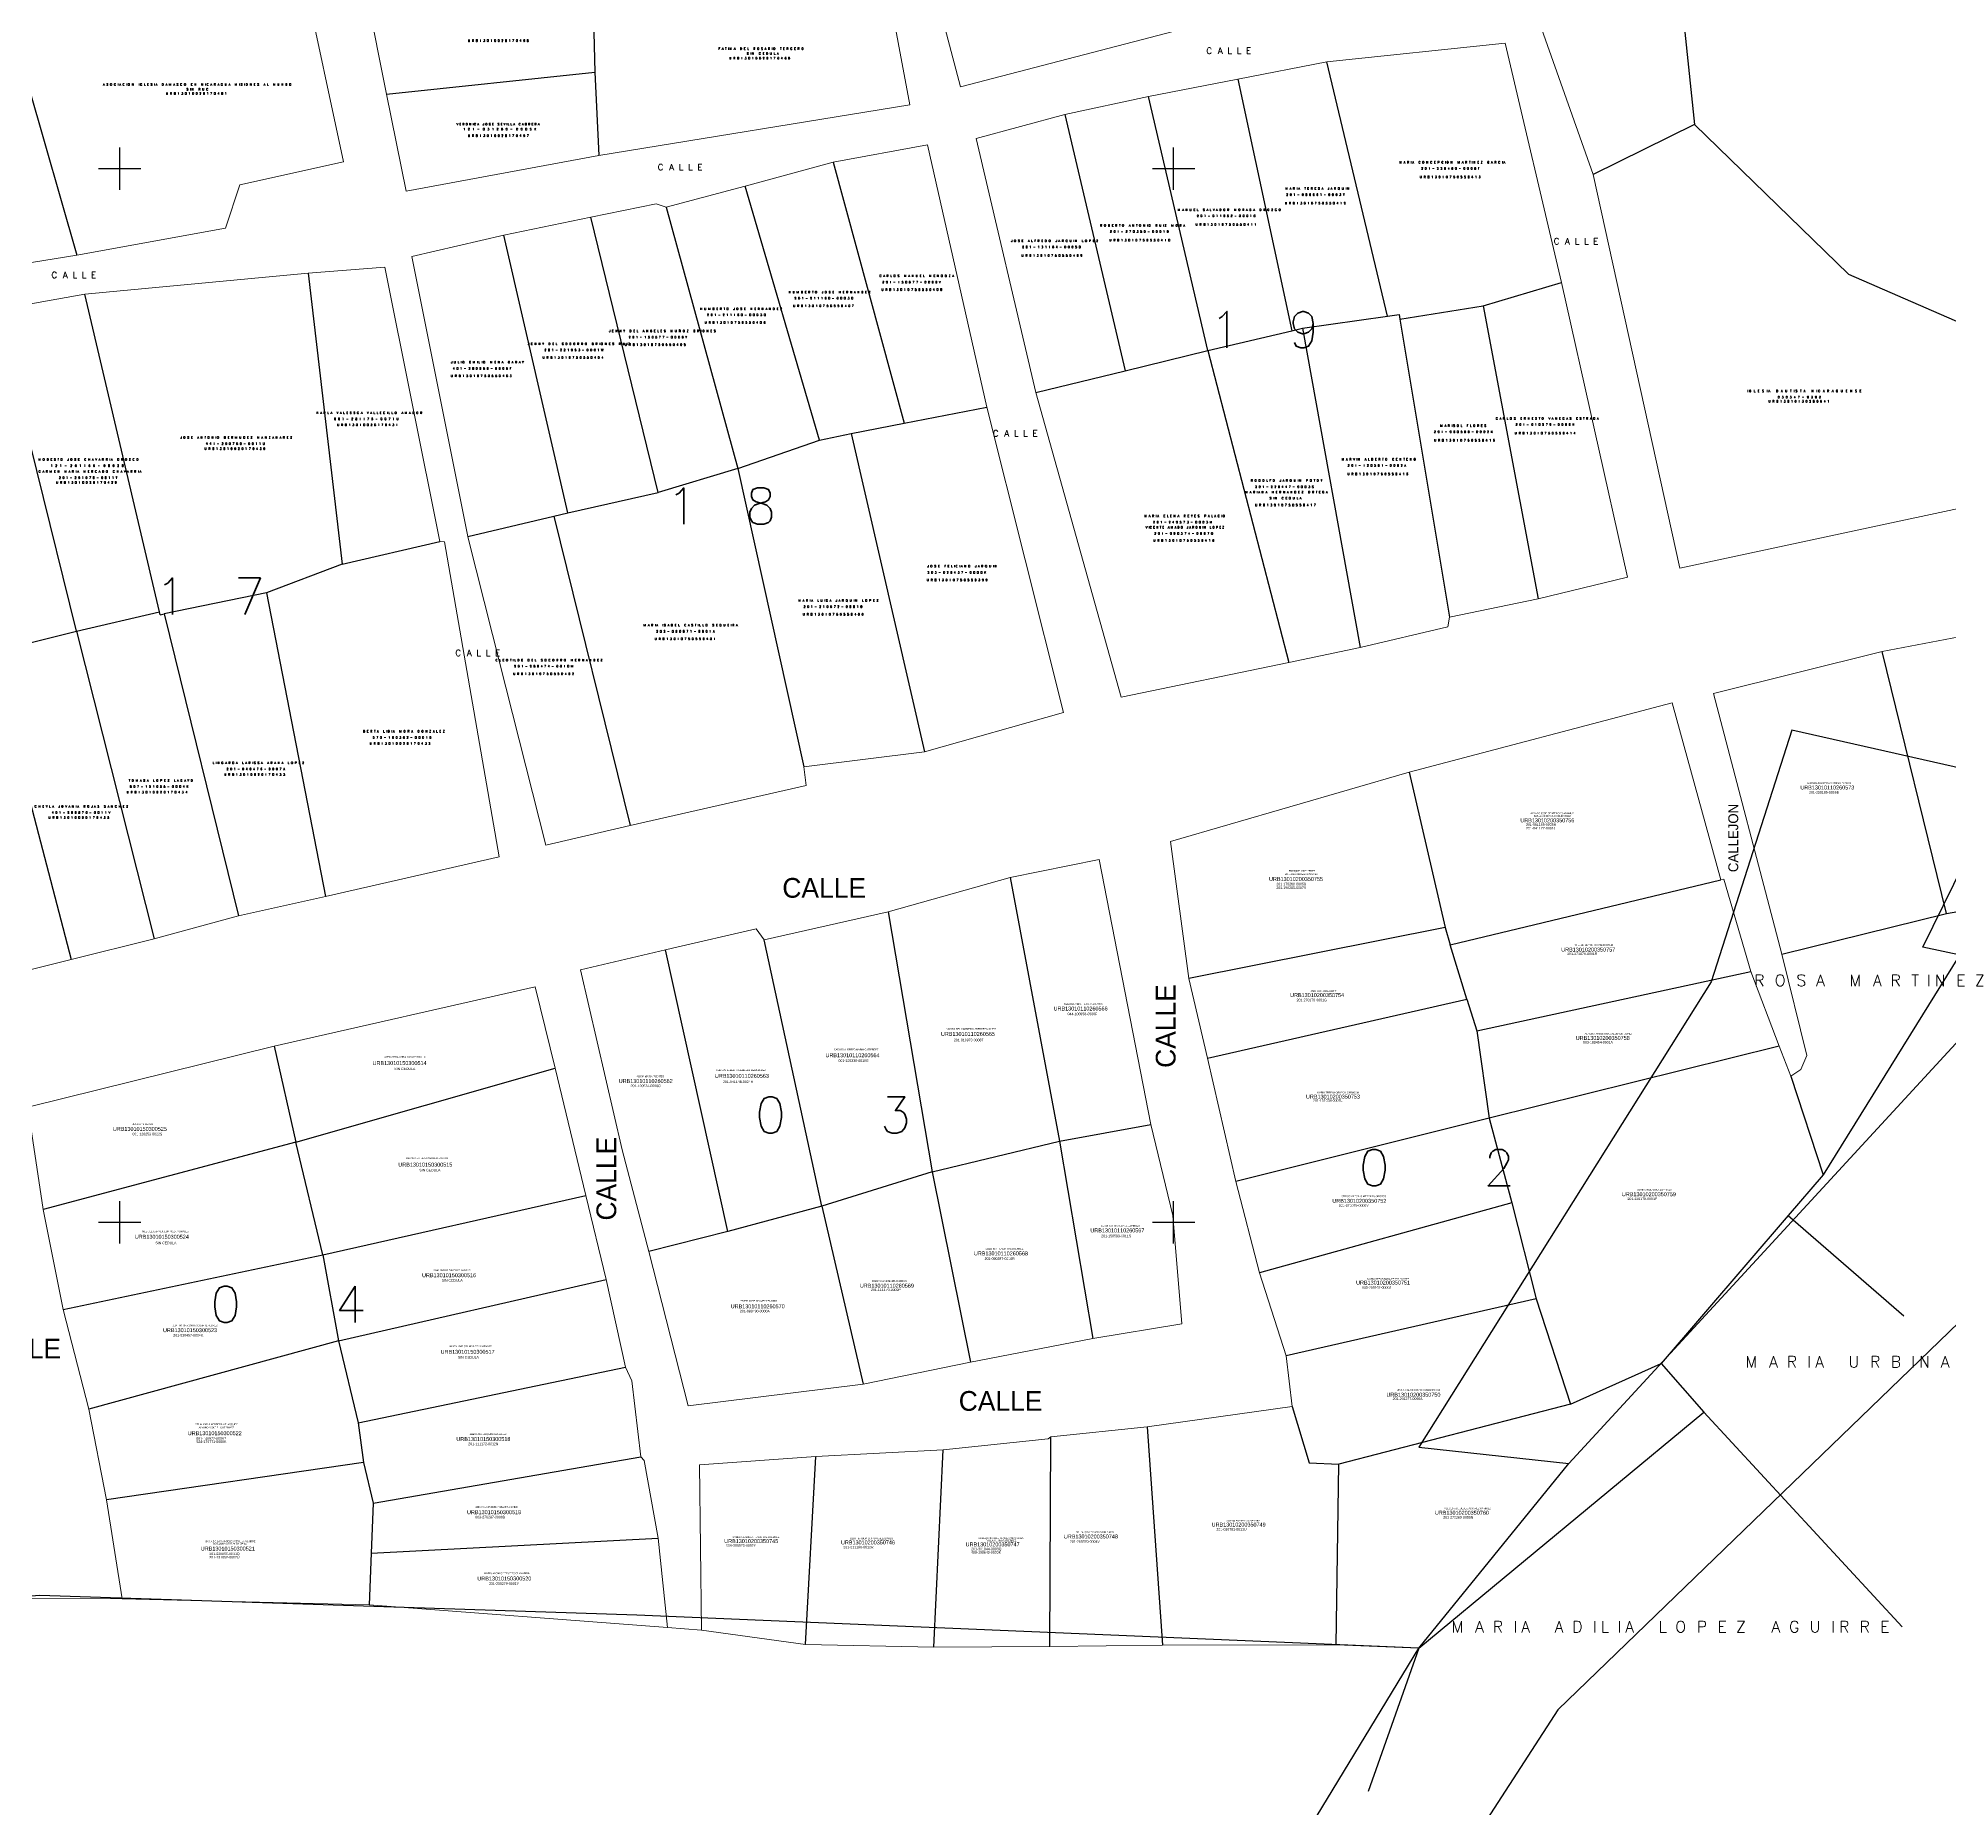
# Model space of a CAD drawing. Header units: metres. Extents: x 615331 to 657292, y 1301217 to 1321009.
# Drawn here: x 629514.6 to 629696, y 1318938.8 to 1319106.8 of the extents above; entities that cross this region are included whole.
import ezdxf

# ---------------------------------------------------------------- set-up
doc = ezdxf.new("R2010")
doc.units = ezdxf.units.M
for name, color, linetype, lineweight in [('101', 3, 'Continuous', 0), ('1ER CEDULA', 7, 'Continuous', 0), ('1ER PROPIETARIO', 150, 'Continuous', 0), ('2DA CEDULA', 7, 'Continuous', 0), ('2DO PROPIETARIO', 7, 'Continuous', 0), ('486', 7, 'Continuous', 0), ('4861', 7, 'Continuous', 0), ('CALLES', 7, 'Continuous', 0), ('COLINDANCIAS', 7, 'Continuous', 0), ('NumMZLote', 172, 'Continuous', 0)]:
    doc.layers.add(name, color=color, linetype=linetype, lineweight=lineweight)
for name, color, linetype in [('2', 1, 'Continuous'), ('42', 7, 'Continuous'), ('5', 7, 'Continuous')]:
    doc.layers.add(name, color=color, linetype=linetype)
doc.styles.add('Style-ENGINEERING', font='ENGINEERING.shx')
doc.styles.add('Style-Txt', font='txt_____.ttf')

# ---------------------------------------------------------------- blocks, each defined once
blk = doc.blocks.new('COORD')
at = {"layer": '42', "color": 2, "linetype": 'Continuous'}
for p, q in [((0, -2), (0, 2)), ((-2, 0), (2, 0))]:
    blk.add_line(p, q, dxfattribs=at)

msp = doc.modelspace()

# ---------------------------------------------------------------- linework, layer by layer
at = {"layer": '2', "color": 1, "linetype": 'Continuous'}
for p, q in [((629659.87723, 1318971.55408), (629703.11723, 1319018.52008)), ((629645.63123, 1318954.03408), (629659.87723, 1318971.55408))]:
    msp.add_line(p, q, dxfattribs=at)
for points in [[(629703.11723, 1319018.52008), (629693.46523, 1319020.56608), (629701.35723, 1319036.56908), (629681.03823, 1319041.17008), (629673.39123, 1319017.28708), (629645.65123, 1318973.09708), (629659.87723, 1318971.55408)], [(629762.98423, 1318932.78908), (629748.29923, 1318980.59108), (629735.64023, 1319021.78308), (629698.76423, 1318986.75408), (629658.83623, 1318948.17208), (629634.66123, 1318910.83908)], [(629645.63123, 1318954.03408), (629571.44923, 1318957.17908), (629514.79723, 1318959.03008), (629378.86623, 1318948.52708), (629271.64123, 1318936.97308), (629251.31323, 1318933.94808)], [(629627.17223, 1318796.72608), (629606.38723, 1318841.48708), (629606.41623, 1318868.68308), (629614.31823, 1318893.83608), (629630.36123, 1318928.89108), (629645.63123, 1318954.03408)]]:
    msp.add_lwpolyline(points, dxfattribs=at)
at = {"layer": '486', "color": 7, "linetype": 'Continuous', "lineweight": -3}
for points in [[(629668.05079, 1319134.63215), (629671.81323, 1319098.65508)], [(629567.21744, 1319113.69653), (629567.46843, 1319103.59965)], [(629547.67823, 1319101.51208), (629567.46843, 1319103.59965)], [(629567.46843, 1319103.59965), (629567.85423, 1319095.70908)], [(629642.65883, 1319080.44674), (629636.90123, 1319104.57308)], [(629513.70655, 1319102.24941), (629518.30523, 1319086.24708)], [(629628.45864, 1319102.9352), (629633.59748, 1319079.06424)], [(629625.63551, 1319077.18823), (629619.99423, 1319101.29308)], [(629612.06923, 1319099.59208), (629617.76729, 1319075.26441)], [(629671.81323, 1319098.65508), (629662.19823, 1319093.88708)], [(629671.81323, 1319098.65508), (629686.41356, 1319084.42041)], [(629590.08323, 1319095.05608), (629596.82054, 1319070.30671)], [(629588.78036, 1319068.69565), (629581.71851, 1319092.78175)], [(629574.22723, 1319090.78308), (629581.03565, 1319066.00132)], [(629573.47653, 1319063.70572), (629567.06574, 1319089.83064)], [(629564.89138, 1319061.77305), (629558.83823, 1319088.13708)], [(629540.27223, 1319084.52808), (629543.49205, 1319056.9051)], [(629651.75038, 1319081.4297), (629659.17323, 1319083.63708)], [(629686.41356, 1319084.42041), (629723.82423, 1319068.13908)], [(629526.1449, 1319052.39563), (629519.07823, 1319082.52808)], [(629518.28566, 1319050.56333), (629510.70723, 1319081.03508)], [(629634.61949, 1319079.30505), (629642.65883, 1319080.44674)], [(629642.65883, 1319080.44674), (629643.7776, 1319080.60562)], [(629643.7776, 1319080.60562), (629643.8515, 1319080.16173)], [(629643.8515, 1319080.16173), (629651.75038, 1319081.4297)], [(629643.8515, 1319080.16173), (629648.56123, 1319051.87108)], [(629651.75038, 1319081.4297), (629656.95323, 1319053.61208)], [(629625.63551, 1319077.18823), (629633.59748, 1319079.06424)], [(629633.59748, 1319079.06424), (629634.61949, 1319079.30505)], [(629634.61949, 1319079.30505), (629640.08623, 1319048.99408)], [(629617.76729, 1319075.26441), (629625.63551, 1319077.18823)], [(629625.63551, 1319077.18823), (629633.31323, 1319047.56708)], [(629609.31623, 1319073.19808), (629617.76729, 1319075.26441)], [(629596.82054, 1319070.30671), (629604.65523, 1319071.80308)], [(629588.78036, 1319068.69565), (629591.79659, 1319069.30003)], [(629591.79659, 1319069.30003), (629596.82054, 1319070.30671)], [(629591.79659, 1319069.30003), (629598.74414, 1319039.10528)], [(629581.03565, 1319066.00132), (629588.78036, 1319068.69565)], [(629581.03565, 1319066.00132), (629573.47653, 1319063.70572)], [(629581.03565, 1319066.00132), (629587.28523, 1319037.66808)], [(629564.89138, 1319061.77305), (629573.47653, 1319063.70572)], [(629563.56607, 1319061.4608), (629564.89138, 1319061.77305)], [(629555.39891, 1319059.53662), (629563.56607, 1319061.4608)], [(629563.56607, 1319061.4608), (629570.80123, 1319032.10008)], [(629543.49205, 1319056.9051), (629552.74323, 1319059.06508)], [(629543.49205, 1319056.9051), (629536.29028, 1319054.18029)], [(629536.29028, 1319054.18029), (629526.59851, 1319052.21165)], [(629536.29028, 1319054.18029), (629541.88723, 1319025.37908)], [(629518.28566, 1319050.56333), (629526.1449, 1319052.39563)], [(629526.2134, 1319052.10355), (629526.1449, 1319052.39563)], [(629526.2134, 1319052.10355), (629526.59851, 1319052.21165)], [(629526.59851, 1319052.21165), (629533.63723, 1319023.54708)], [(629510.13906, 1319048.5157), (629518.28566, 1319050.56333)], [(629518.28566, 1319050.56333), (629525.63323, 1319021.34408)], [(629510.13906, 1319048.5157), (629517.77682, 1319019.39054)], [(629695.72074, 1319023.75353), (629689.60823, 1319048.61308)], [(629644.71323, 1319037.18008), (629648.1312, 1319022.43094)], [(629606.88323, 1319027.18308), (629611.5563, 1319002.16579)], [(629648.60379, 1319020.79795), (629674.30923, 1319026.94408)], [(629595.29323, 1319023.93208), (629599.45725, 1318999.23059)], [(629680.08623, 1319019.91008), (629695.72074, 1319023.75353)], [(629695.72074, 1319023.75353), (629699.8559, 1319024.48873)], [(629648.1312, 1319022.43094), (629623.83023, 1319017.58208)], [(629648.1312, 1319022.43094), (629648.60379, 1319020.79795)], [(629580.0815, 1318993.56497), (629574.14924, 1319020.31508)], [(629588.99649, 1318995.99407), (629583.52823, 1319021.25908)], [(629650.21259, 1319015.62222), (629648.60379, 1319020.79795)], [(629651.16138, 1319012.60802), (629677.13523, 1319018.25208)], [(629625.58323, 1319010.01308), (629650.21259, 1319015.62222)], [(629650.21259, 1319015.62222), (629651.16138, 1319012.60802)], [(629537.03223, 1319011.17908), (629539.07925, 1319002.05591)], [(629651.16138, 1319012.60802), (629652.32678, 1319004.32965)], [(629679.84938, 1319011.15898), (629652.32678, 1319004.32965)], [(629539.07925, 1319002.05591), (629563.68196, 1319009.08207)], [(629680.93223, 1319008.32908), (629684.01123, 1318998.95708)], [(629611.5563, 1319002.16579), (629620.21723, 1319003.72408)], [(629652.32678, 1319004.32965), (629628.27323, 1318998.33208)], [(629652.32678, 1319004.32965), (629654.46518, 1318996.28915)], [(629539.07925, 1319002.05591), (629515.11923, 1318995.65608)], [(629541.66433, 1318991.36398), (629539.07925, 1319002.05591)], [(629599.45725, 1318999.23059), (629611.5563, 1319002.16579)], [(629611.5563, 1319002.16579), (629614.71623, 1318983.43508)], [(629599.45725, 1318999.23059), (629588.99649, 1318995.99407)], [(629599.45725, 1318999.23059), (629603.09323, 1318981.18308)], [(629684.01123, 1318998.95708), (629680.68523, 1318995.09308), (629668.65238, 1318981.06249)], [(629541.66433, 1318991.36398), (629566.60571, 1318996.99907)], [(629588.99649, 1318995.99407), (629580.0815, 1318993.56497)], [(629588.99649, 1318995.99407), (629592.93023, 1318979.10008)], [(629654.46518, 1318996.28915), (629630.52123, 1318989.64008)], [(629654.46518, 1318996.28915), (629656.7819, 1318987.17911)], [(629580.0815, 1318993.56497), (629572.58923, 1318991.67908)], [(629517.00623, 1318986.16608), (629541.66433, 1318991.36398)], [(629541.66433, 1318991.36398), (629543.12823, 1318983.1941)], [(629543.12823, 1318983.1941), (629568.53423, 1318989.02908)], [(629656.7819, 1318987.17911), (629633.05623, 1318981.79008)], [(629656.7819, 1318987.17911), (629660.03037, 1318977.19425)], [(629543.12823, 1318983.1941), (629519.44723, 1318976.72008)], [(629543.12823, 1318983.1941), (629545.01036, 1318975.41865)], [(629545.01036, 1318975.41865), (629570.36823, 1318980.69008)], [(629660.03037, 1318977.19425), (629668.65238, 1318981.06249)], [(629668.65238, 1318981.06249), (629672.69816, 1318976.44392)], [(629633.63223, 1318976.96008), (629635.25294, 1318971.63108), (629638.06936, 1318971.48898)], [(629660.03037, 1318977.19425), (629638.06936, 1318971.48898)], [(629545.01036, 1318975.41865), (629545.52152, 1318971.65318)], [(629619.87723, 1318975.03308), (629621.32423, 1318954.30808)], [(629645.63123, 1318954.03408), (629672.69816, 1318976.44392)], [(629610.64223, 1318954.17908), (629610.73023, 1318974.07808)], [(629545.52152, 1318971.65318), (629521.12923, 1318968.09808)], [(629545.52152, 1318971.65318), (629546.41328, 1318967.80516)], [(629546.41328, 1318967.80516), (629571.83723, 1318972.19408)], [(629587.43823, 1318954.38908), (629588.42623, 1318972.23408)], [(629599.61323, 1318954.13508), (629600.52523, 1318972.85608)], [(629637.80123, 1318954.36108), (629638.06936, 1318971.48898)], [(629546.41328, 1318967.80516), (629546.23659, 1318963.05845)], [(629546.23659, 1318963.05845), (629573.47023, 1318964.46608)], [(629546.23659, 1318963.05845), (629546.05623, 1318958.14708)]]:
    msp.add_lwpolyline(points, dxfattribs=at)
at = {"layer": '4861', "color": 21, "linetype": 'Continuous', "lineweight": 13}
for points in [[(629662.19823, 1319093.88708), (629654.41923, 1319115.90708), (629652.20223, 1319131.27608)], [(629543.60523, 1319095.08408), (629539.84723, 1319112.72408), (629540.72223, 1319113.11408), (629539.10123, 1319120.91608)], [(629626.35123, 1319108.52208), (629602.15423, 1319102.22808), (629597.87423, 1319118.41408)], [(629594.12523, 1319117.78208), (629597.35823, 1319100.50508), (629567.85423, 1319095.70908)], [(629547.67823, 1319101.51208), (629545.87023, 1319110.74708)], [(629636.90123, 1319104.57308), (629653.84723, 1319106.35408), (629659.17323, 1319083.63708)], [(629628.45864, 1319102.9352), (629636.90123, 1319104.57308)], [(629619.99423, 1319101.29308), (629628.45864, 1319102.9352)], [(629567.85423, 1319095.70908), (629549.56323, 1319092.30308), (629547.67823, 1319101.51208)], [(629612.06923, 1319099.59208), (629619.99423, 1319101.29308)], [(629609.31623, 1319073.19808), (629603.65223, 1319097.30108), (629612.06923, 1319099.59208)], [(629590.08323, 1319095.05608), (629599.02023, 1319096.69708), (629604.65523, 1319071.80308)], [(629543.60523, 1319095.08408), (629533.76723, 1319092.91708), (629532.42323, 1319088.81008), (629518.30523, 1319086.24708)], [(629581.71851, 1319092.78175), (629590.08323, 1319095.05608)], [(629574.22723, 1319090.78308), (629581.12023, 1319092.61908), (629581.71851, 1319092.78175)], [(629670.42223, 1319056.53608), (629662.19823, 1319093.88708)], [(629518.30523, 1319086.24708), (629493.27023, 1319082.19408), (629490.53523, 1319091.84508)], [(629567.06574, 1319089.83064), (629573.28623, 1319091.11108), (629574.22723, 1319090.78308)], [(629558.83823, 1319088.13708), (629567.06574, 1319089.83064)], [(629555.39891, 1319059.53662), (629550.10223, 1319086.11608), (629558.83823, 1319088.13708)], [(629540.27223, 1319084.52808), (629519.07823, 1319082.52808)], [(629552.74323, 1319059.06508), (629547.51923, 1319085.10808), (629540.27223, 1319084.52808)], [(629659.17323, 1319083.63708), (629665.44723, 1319055.66408), (629656.95323, 1319053.61208)], [(629519.07823, 1319082.52808), (629510.70723, 1319081.03508)], [(629617.38523, 1319044.30408), (629609.31623, 1319073.19808)], [(629604.65523, 1319071.80308), (629611.92523, 1319042.84008)], [(629670.42223, 1319056.53608), (629700.38823, 1319062.95608), (629723.82423, 1319068.13908)], [(629558.39123, 1319029.13908), (629553.20223, 1319059.03908), (629552.74323, 1319059.06508)], [(629562.82023, 1319030.25108), (629557.75523, 1319050.23408), (629555.40461, 1319059.50802), (629555.39891, 1319059.53662)], [(629656.95323, 1319053.61208), (629648.56123, 1319051.87108)], [(629689.60823, 1319048.61308), (629712.86723, 1319053.06608)], [(629648.56123, 1319051.87108), (629648.39523, 1319050.97308), (629640.08623, 1319048.99408)], [(629633.31323, 1319047.56708), (629617.38523, 1319044.30408)], [(629640.08623, 1319048.99408), (629633.31323, 1319047.56708)], [(629689.60823, 1319048.61308), (629673.62023, 1319044.62808)], [(629669.67323, 1319043.75408), (629644.71323, 1319037.18008)], [(629669.67323, 1319043.75408), (629674.30923, 1319026.94408)], [(629680.08623, 1319019.91008), (629673.62023, 1319044.62808)], [(629611.92523, 1319042.84008), (629598.74414, 1319039.10528)], [(629598.74414, 1319039.10528), (629587.28523, 1319037.66808)], [(629587.28523, 1319037.66808), (629587.50623, 1319035.92108)], [(629644.71323, 1319037.18008), (629622.06623, 1319030.58408), (629623.83023, 1319017.58208)], [(629587.50623, 1319035.92108), (629570.80123, 1319032.10008)], [(629570.80123, 1319032.10008), (629562.82023, 1319030.25108)], [(629558.39123, 1319029.13908), (629541.88723, 1319025.37908)], [(629620.21723, 1319003.72408), (629615.32823, 1319028.88908), (629606.88323, 1319027.18308)], [(629606.88323, 1319027.18308), (629595.29323, 1319023.93208)], [(629674.30923, 1319026.94408), (629674.59023, 1319027.02708), (629677.13523, 1319018.25208)], [(629541.88723, 1319025.37908), (629533.63723, 1319023.54708)], [(629595.29323, 1319023.93208), (629583.52823, 1319021.25908)], [(629533.63723, 1319023.54708), (629525.63323, 1319021.34408)], [(629582.75923, 1319022.30908), (629574.83023, 1319020.47708), (629574.14924, 1319020.31508)], [(629583.52823, 1319021.25908), (629582.75923, 1319022.30908)], [(629525.63323, 1319021.34408), (629517.77682, 1319019.39054)], [(629574.14924, 1319020.31508), (629566.10323, 1319018.40108)], [(629517.77682, 1319019.39054), (629510.01323, 1319017.46008)], [(629566.10323, 1319018.40108), (629570.04523, 1319001.32508), (629572.58923, 1318991.67908)], [(629677.13523, 1319018.25208), (629679.84938, 1319011.15898)], [(629561.81223, 1319016.80908), (629537.03223, 1319011.17908)], [(629563.68196, 1319009.08207), (629561.81223, 1319016.80908)], [(629623.83023, 1319017.58208), (629625.58323, 1319010.01308)], [(629537.03223, 1319011.17908), (629513.64523, 1319005.38008), (629515.11923, 1318995.65608)], [(629679.84938, 1319011.15898), (629680.93223, 1319008.32908)], [(629625.58323, 1319010.01308), (629628.27323, 1318998.33208)], [(629566.60571, 1318996.99907), (629563.68196, 1319009.08207)], [(629614.71623, 1318983.43508), (629623.17123, 1318984.82908), (629622.30323, 1318995.08908), (629620.21723, 1319003.72408)], [(629628.27323, 1318998.33208), (629630.52123, 1318989.64008)], [(629568.53423, 1318989.02908), (629566.60571, 1318996.99907)], [(629515.11923, 1318995.65608), (629517.00623, 1318986.16608)], [(629572.58923, 1318991.67908), (629576.30723, 1318977.02708), (629592.93023, 1318979.10008)], [(629630.52123, 1318989.64008), (629633.05623, 1318981.79008)], [(629570.36823, 1318980.69008), (629568.53423, 1318989.02908)], [(629517.00623, 1318986.16608), (629519.44723, 1318976.72008)], [(629603.09323, 1318981.18308), (629614.71623, 1318983.43508)], [(629571.83723, 1318972.19408), (629570.97423, 1318979.41508), (629570.36823, 1318980.69008)], [(629592.93023, 1318979.10008), (629603.09323, 1318981.18308)], [(629633.05623, 1318981.79008), (629633.63223, 1318976.96008)], [(629519.44723, 1318976.72008), (629521.12923, 1318968.09808)], [(629633.63223, 1318976.96008), (629619.87723, 1318975.03308)], [(629619.87723, 1318975.03308), (629610.73023, 1318974.07808)], [(629610.73023, 1318974.07808), (629610.46923, 1318973.88908), (629600.52523, 1318972.85608)], [(629573.47023, 1318964.46608), (629572.14223, 1318971.84908), (629571.83723, 1318972.19408)], [(629588.42623, 1318972.23408), (629577.40423, 1318971.44208), (629577.59323, 1318955.75508), (629587.43823, 1318954.38908)], [(629600.52523, 1318972.85608), (629588.42623, 1318972.23408)], [(629521.12923, 1318968.09808), (629522.59523, 1318958.72108), (629546.05623, 1318958.14708)], [(629546.05623, 1318958.14708), (629574.34723, 1318955.99808), (629573.47023, 1318964.46608)], [(629587.43823, 1318954.38908), (629599.61323, 1318954.13508)], [(629599.61323, 1318954.13508), (629610.64223, 1318954.17908)], [(629610.64223, 1318954.17908), (629621.32423, 1318954.30808)], [(629621.32423, 1318954.30808), (629637.80123, 1318954.36108)], [(629637.80123, 1318954.36108), (629645.63123, 1318954.03408)]]:
    msp.add_lwpolyline(points, dxfattribs=at)
at = {"layer": 'CALLES', "color": 21, "linetype": 'Continuous', "lineweight": 13}
for points in [[(629680.93223, 1319008.32908), (629681.90123, 1319008.96208), (629682.46123, 1319010.26608), (629680.08623, 1319019.91008)], [(629513.48723, 1318958.74208), (629522.59523, 1318958.72108)], [(629574.34723, 1318955.99808), (629577.59323, 1318955.75508)]]:
    msp.add_lwpolyline(points, dxfattribs=at)
at = {"layer": 'COLINDANCIAS', "color": 7, "linetype": 'Continuous', "lineweight": -3}
for points in [[(629699.8559, 1319024.48873), (629684.01123, 1318998.95708)], [(629680.68523, 1318995.09308), (629691.6802, 1318985.58492)], [(629672.69816, 1318976.44392), (629691.50188, 1318956.0512)], [(629645.63123, 1318954.03408), (629640.82423, 1318940.42108)]]:
    msp.add_lwpolyline(points, dxfattribs=at)

# ---------------------------------------------------------------- block references
at = {"layer": '5', "color": 2, "linetype": 'Continuous'}
for p in [(629522.37823, 1319094.45108), (629622.37823, 1319094.45108), (629522.37823, 1318994.45108), (629622.37823, 1318994.45108)]:
    msp.add_blockref('COORD', p, dxfattribs=at)

# ---------------------------------------------------------------- texts
at = {"layer": '101', "color": 6, "linetype": 'Continuous', "lineweight": 13, "style": 'Style-ENGINEERING'}
for s, p in [('URB13010110260573', (629681.83987, 1319035.52906)), ('URB13010200350756', (629655.27351, 1319032.41326)), ('URB13010200350755', (629631.42872, 1319026.84321)), ('URB13010200350757', (629659.15376, 1319020.14665)), ('URB13010110260566', (629610.98907, 1319014.55157)), ('URB13010200350754', (629633.43143, 1319015.8283)), ('URB13010110260565', (629600.29778, 1319012.13952)), ('URB13010200350758', (629660.53063, 1319011.76029)), ('URB13010150300514', (629546.36871, 1319009.37706)), ('URB13010110260564', (629589.34573, 1319010.1186)), ('URB13010110260562', (629569.72331, 1319007.67395)), ('URB13010110260563', (629578.85002, 1319008.16288)), ('URB13010200350753', (629634.93347, 1319006.19025)), ('URB13010150300525', (629521.7266, 1319003.12689)), ('URB13010150300515', (629548.81337, 1318999.73697)), ('URB13010200350752', (629637.43686, 1318996.30186)), ('URB13010200350759', (629664.91156, 1318996.9277)), ('URB13010150300524', (629523.8127, 1318992.89194)), ('URB13010110260567', (629614.47678, 1318993.49495)), ('URB13010110260568', (629603.42694, 1318991.31106)), ('URB13010150300516', (629551.06245, 1318989.24125)), ('URB13010110260569', (629592.60527, 1318988.2471)), ('URB13010200350751', (629639.68991, 1318988.54135)), ('URB13010110260570', (629580.3494, 1318986.29137)), ('URB13010150300523', (629526.48552, 1318984.02599)), ('URB13010150300517', (629552.8226, 1318981.97248)), ('URB13010200350750', (629642.56881, 1318977.90194)), ('URB13010150300522', (629528.83239, 1318974.24738)), ('URB13010150300518', (629554.32199, 1318973.69325)), ('URB13010150300519', (629555.33244, 1318966.75044)), ('URB13010200350749', (629625.98385, 1318965.57275)), ('URB13010200350760', (629647.16878, 1318966.69927)), ('URB13010200350745', (629579.73372, 1318964.00813)), ('URB13010200350746', (629590.81122, 1318963.88296)), ('URB13010200350747', (629602.63974, 1318963.6952)), ('URB13010200350748', (629611.96486, 1318964.44622)), ('URB13010150300521', (629530.07102, 1318963.29532)), ('URB13010150300520', (629556.31031, 1318960.45953))]:
    msp.add_text(s, height=0.375, dxfattribs=at).set_placement(p)
at = {"layer": '101', "linetype": 'Continuous', "lineweight": -3, "char_height": 0.2, "attachment_point": 5, "line_spacing_factor": 1.1, "style": 'Style-Txt'}
for s, insert in [('\\T2.010943;URB13010020170468', (629558.39083, 1319106.60053)), ('\\T2.010943;URB13010020170466', (629583.1881, 1319104.9288)), ('\\T2.010943;URB13010020170481', (629529.7342, 1319101.59168)), ('\\T2.010943;URB13010020170467', (629558.39083, 1319097.58334)), ('\\T2.010943;URB13010750550413', (629648.70131, 1319093.65497)), ('\\T2.010943;URB13010750550412', (629635.90929, 1319091.16751)), ('\\T2.010943;URB13010750550411', (629627.42792, 1319089.15037)), ('\\T2.010943;URB13010750550410', (629619.24797, 1319087.66344)), ('\\T2.010943;URB13010750550409', (629610.90923, 1319086.19739)), ('\\T2.010943;URB13010750550408', (629597.61359, 1319082.96926)), ('\\T2.010943;URB13010750550406', (629580.85089, 1319079.84495)), ('\\T2.010943;URB13010750550407', (629589.24232, 1319081.42713)), ('\\T2.010943;URB13010750550404', (629565.46996, 1319076.52036)), ('\\T2.010943;URB13010750550405', (629573.28059, 1319077.74205)), ('\\T2.010943;URB13010750550403', (629556.7681, 1319074.77796)), ('\\T2.010943;URB13010130280641', (629681.78921, 1319072.37007)), ('\\T2.010943;URB13010020170431', (629545.97161, 1319070.13276)), ('\\T2.010943;URB13010750550414', (629657.71507, 1319069.34623)), ('\\T2.010943;URB13010020170430', (629533.38906, 1319067.87424)), ('\\T2.010943;URB13010750550415', (629650.06058, 1319068.66285)), ('\\T2.010943;URB13010750550416', (629641.8397, 1319065.4659)), ('\\T2.010943;URB13010020170429', (629519.30227, 1319064.6661)), ('\\T2.010943;URB13010750550417', (629633.0798, 1319062.52295)), ('\\T2.010943;URB13010750550418', (629623.42945, 1319059.169)), ('\\T2.010943;URB13010750550399', (629601.9202, 1319055.41126)), ('\\T2.010943;URB13010750550400', (629590.15761, 1319052.15446)), ('\\T2.010943;URB13010750550401', (629576.11224, 1319049.81978)), ('\\T2.010943;URB13010750550402', (629562.67947, 1319046.50816)), ('\\T2.010943;URB13010020170432', (629549.06092, 1319039.89931)), ('\\T2.010943;URB13010020170433', (629535.26594, 1319036.94142)), ('\\T2.010943;URB13010020170434', (629526.00086, 1319035.27319)), ('\\T2.010943;URB13010020170435', (629518.58365, 1319032.86067))]:
    msp.add_mtext(s, dxfattribs=dict(at, insert=insert))
at = {"layer": '1ER CEDULA', "color": 3, "linetype": 'Continuous', "lineweight": 13, "style": 'Style-ENGINEERING'}
for s, p in [('201-250185-0006B', (629682.66907, 1319035.13766)), ('201-061165-0005H', (629655.81296, 1319032.07681)), ('201-170269-0005B', (629632.12611, 1319026.43378)), ('201-271079-0001R', (629659.72088, 1319019.81142)), ('201-270170-0001G', (629634.04071, 1319015.42485)), ('044-100958-0000F', (629612.31444, 1319014.10661)), ('201-010973-0008T', (629601.52537, 1319011.62936)), ('003-180454-0001A', (629661.21981, 1319011.41616)), ('SIN CEDULA', (629548.43563, 1319008.8995)), ('001-100330-0010G', (629590.57332, 1319009.67364)), ('201-120574-0000C', (629570.85311, 1319007.27788)), ('201-041148-0024R', (629579.62127, 1319007.66902)), ('201-151058-0007L', (629635.59002, 1319005.88965)), ('001-120253-0022S', (629523.58164, 1319002.70638)), ('SIN CEDULA', (629550.81509, 1318999.28386)), ('201-120178-0001F', (629665.43948, 1318996.55913)), ('201-271079-0005V', (629638.04625, 1318995.92618)), ('201-150593-0011S', (629615.50879, 1318993.03369)), ('SIN CEDULA', (629525.76554, 1318992.37364)), ('201-090287-0010R', (629604.44266, 1318990.8824)), ('SIN CEDULA', (629552.93379, 1318988.82074)), ('201-111179-0002P', (629593.65358, 1318987.92437)), ('043-200167-0000J', (629640.23796, 1318988.14183)), ('201-080490-0000A', (629581.21844, 1318985.90345)), ('201-030457-0004K', (629527.46367, 1318983.61027)), ('SIN CEDULA', (629554.46578, 1318981.51937)), ('201-291277-0006A', (629643.16024, 1318977.58636)), ('081-140977-0009P', (629529.64439, 1318973.81056)), ('201-111172-0012N', (629555.45179, 1318973.29719)), ('003-270287-0000B', (629556.10824, 1318966.35455)), ('201-270269-0000N', (629647.95303, 1318966.3255)), ('569-300573-0002Y', (629579.90925, 1318963.65514)), ('201-260370-0004V', (629612.53298, 1318964.03302)), ('201-030781-0011U', (629626.439, 1318965.19186)), ('201-020855-0011Q', (629530.88301, 1318962.86666)), ('201-211180-0012R', (629591.04414, 1318963.50399)), ('201-301044-0003Q', (629603.16153, 1318963.32764)), ('201-200279-0001Y', (629557.42321, 1318960.04111))]:
    msp.add_text(s, height=0.24, dxfattribs=at).set_placement(p)
at = {"layer": '1ER CEDULA', "color": 140, "linetype": 'Continuous', "lineweight": -3, "char_height": 0.2, "attachment_point": 5, "line_spacing_factor": 1.1, "style": 'Style-Txt'}
for s, insert in [('\\T2.010943;SIN CEDULA', (629583.46996, 1319105.3706)), ('\\T2.010943;SIN RUC', (629529.83374, 1319101.97592)), ('\\T2.516414;121-031280-0005K', (629558.58036, 1319098.20072)), ('\\T2.010943;201-220480-0008T', (629648.69972, 1319094.4674)), ('\\T2.010943;201-080661-0003Y', (629635.90771, 1319091.97993)), ('\\T2.010943;201-011052-0001G', (629627.45633, 1319089.9628)), ('\\T2.010943;201-270350-0001D', (629619.21638, 1319088.47586)), ('\\T2.010943;201-131164-0005D', (629610.87431, 1319087.00981)), ('\\T2.010943;201-150877-0008V', (629597.58551, 1319083.6828)), ('\\T2.010943;201-211160-0003Q', (629589.28425, 1319082.14067)), ('\\T2.010943;201-211160-0003Q', (629580.99282, 1319080.55849)), ('\\T2.010943;201-150577-0006Y', (629573.52252, 1319078.45559)), ('\\T2.010943;201-221053-0001W', (629565.57522, 1319077.2339)), ('\\T2.010943;401-280968-0006F', (629556.84336, 1319075.4915)), ('\\T2.213131;030347-9392', (629681.85096, 1319072.76771)), ('\\T2.213131;001-281175-0071U', (629545.88982, 1319070.69458)), ('\\T2.010943;201-060566-0002K', (629649.95899, 1319069.47528)), ('\\T2.010943;201-010279-0006N', (629657.71348, 1319070.15865)), ('\\T2.010943;441-200760-0011U', (629533.44759, 1319068.35265)), ('\\T2.516414;121-261166-0002B', (629519.4307, 1319066.26094)), ('\\T2.010943;201-120561-0002A', (629641.73812, 1319066.27833)), ('\\T2.010943;201-220447-0003S', (629632.97822, 1319064.25834)), ('\\T2.010943;201-240573-0003M', (629623.32786, 1319060.90439)), ('\\T2.010943;203-020437-0000K', (629601.89546, 1319056.1248)), ('\\T2.010943;201-210672-0001Q', (629590.15287, 1319052.868)), ('\\T2.010943;202-090871-0001A', (629576.13416, 1319050.53332)), ('\\T2.010943;201-260474-0010M', (629562.70473, 1319047.2217)), ('\\T2.010943;570-160362-0001G', (629549.25946, 1319040.46114)), ('\\T2.010943;201-040476-0007A', (629535.36182, 1319037.47116)), ('\\T2.010943;607-151055-0004K', (629526.20691, 1319035.80293)), ('\\T2.010943;401-290870-0011V', (629518.7823, 1319033.33908))]:
    msp.add_mtext(s, dxfattribs=dict(at, insert=insert))
at = {"layer": '1ER PROPIETARIO', "color": 140, "linetype": 'Continuous', "lineweight": -3, "attachment_point": 5}
for s, insert, char_height, line_spacing_factor, style in [('\\T2.010943;FATIMA DEL ROSARIO TERCERO', (629583.32326, 1319105.8339), 0.2, 1.1, 'Style-Txt'), ('\\T2.010943;ASOCIACION IGLESIA DAMASCO EN NICARAGUA MISIONES AL MUNDO', (629529.82038, 1319102.43922), 0.2, 1.1, 'Style-Txt'), ('\\T1.758207;VERONICA JOSE SEVILLA CABRERA', (629558.33367, 1319098.66401), 0.2, 1.1, 'Style-Txt'), ('\\T2.010943;MARIA CONCEPCION MARTINEZ GARCIA', (629648.89542, 1319095.05101), 0.2, 1.1, 'Style-Txt'), ('\\T2.010943;MARIA TERESA JARQUIN ', (629636.1034, 1319092.56354), 0.2, 1.1, 'Style-Txt'), ('\\T2.010943;ROBERTO ANTONIO RUIZ MORA', (629619.51208, 1319089.05947), 0.2, 1.1, 'Style-Txt'), ('\\T2.010943;MANUEL SALVADOR MORAGA OROZCO', (629627.75203, 1319090.54641), 0.2, 1.1, 'Style-Txt'), ('\\T2.010943;JOSE ALFREDO JARQUIN LOPEZ', (629611.17001, 1319087.59342), 0.2, 1.1, 'Style-Txt'), ('\\T2.010943;CARLOS MANUEL MENDOZA ', (629598.08455, 1319084.2664), 0.2, 1.1, 'Style-Txt'), ('\\T2.010943;HUMBERTO JOSE HERNANDEZ ', (629589.81328, 1319082.72428), 0.2, 1.1, 'Style-Txt'), ('\\T2.010943;HUMBERTO JOSE HERNANDEZ ', (629581.42185, 1319081.1421), 0.2, 1.1, 'Style-Txt'), ('\\T2.010943;JENNY DEL ANGELES MUÑOZ BRIONES', (629573.95155, 1319079.0392), 0.2, 1.1, 'Style-Txt'), ('\\T2.010943;JENNY DEL SOCORRO BRIONES RUIZ', (629566.04092, 1319077.81751), 0.2, 1.1, 'Style-Txt'), ('\\T2.010943;JULIO EMILIO MENA GARAY', (629557.33906, 1319076.07511), 0.2, 1.1, 'Style-Txt'), ('\\T2.516414;IGLESIA BAUTISTA NICARAGUENSE', (629682.34666, 1319073.35132), 0.2, 1.1, 'Style-Txt'), ('\\T2.010943;KARLA VALESSCA VALLECILLO AMADOR', (629546.15453, 1319071.27819), 0.2, 1.1, 'Style-Txt'), ('\\T2.010943;CARLOS ERNESTO VANEGAS ESTRADA', (629657.90918, 1319070.74226), 0.2, 1.1, 'Style-Txt'), ('\\T2.010943;JOSE ANTONIO BERMUDEZ MANZANAREZ ', (629533.51715, 1319068.93626), 0.2, 1.1, 'Style-Txt'), ('\\T2.010943;MARISOL FLORES', (629649.94235, 1319070.05889), 0.2, 1.1, 'Style-Txt'), ('\\T2.010943;MODESTO JOSE CHAVARRIA OROZCO', (629519.50027, 1319066.84455), 0.2, 1.1, 'Style-Txt'), ('\\T2.010943;MARVIN ALBERTO CENTENO', (629641.93381, 1319066.86194), 0.2, 1.1, 'Style-Txt'), ('\\T2.010943;RODOLFO JARQUIN POTOY', (629633.17391, 1319064.84195), 0.2, 1.1, 'Style-Txt'), ('\\T2.010943;MARIA ELENA REYES PALACIO', (629623.52356, 1319061.48799), 0.2, 1.1, 'Style-Txt'), ('\\T2.010943;JOSE FELICIANO JARQUIN ', (629602.39116, 1319056.70841), 0.2, 1.1, 'Style-Txt'), ('\\T2.010943;MARIA LUISA JARQUIN LOPEZ', (629590.64856, 1319053.45161), 0.2, 1.1, 'Style-Txt'), ('\\T2.010943;MARIA ISABEL CASTILLO SEQUEIRA', (629576.62986, 1319051.11693), 0.2, 1.1, 'Style-Txt'), ('\\T2.010943;CLEOTILDE DEL SOCORRO HERNANDEZ', (629563.20043, 1319047.80531), 0.2, 1.1, 'Style-Txt'), ('\\T2.010943;BERTA LIDIA MORA GONZALEZ', (629549.42417, 1319041.04475), 0.2, 1.1, 'Style-Txt'), ('\\T2.010943;TOMASA LOPEZ LACAYO', (629526.37162, 1319036.38654), 0.2, 1.1, 'Style-Txt'), ('\\T2.010943;LINGARDA LARISSA ARANA LOPEZ ', (629535.62654, 1319038.05477), 0.2, 1.1, 'Style-Txt'), ('\\H0.163840;MARVIN ALBERTO CENTENO FLORES', (629684.60155, 1319036.12084), 0.16384, 0.75, 'Style-ENGINEERING'), ('\\T2.010943;CHEYLA JOVANIA ROJAS SANCHEZ', (629518.81701, 1319033.92269), 0.2, 1.1, 'Style-Txt'), ('\\H0.163840;ALVARO JOSE CENTENO GUADAMUZ', (629658.29375, 1319033.26705), 0.16384, 0.75, 'Style-ENGINEERING'), ('\\H0.163840;ENRIQUE JOSE PEREZ ', (629634.56637, 1319027.77636), 0.16384, 0.75, 'Style-ENGINEERING'), ('\\H0.163840;WILLIAN ANTONIO OBANDO RUIZ ', (629662.25769, 1319020.76873), 0.16384, 0.75, 'Style-ENGINEERING'), ('\\H0.163840;JOEL ALGUERA ORTIZ ', (629636.59957, 1319016.38531), 0.16384, 0.75, 'Style-ENGINEERING'), ('\\H0.163840;RAMONA OBDULIA RUIZ ABURTO', (629613.79579, 1319015.14861), 0.16384, 0.75, 'Style-ENGINEERING'), ('\\H0.163840;YADIRA DEL CARMEN GUTIERREZ MALTEZ', (629603.16969, 1319012.80174), 0.16384, 0.75, 'Style-ENGINEERING'), ('\\H0.163840;AURORA ARGENTINA CALDERON LOPEZ', (629663.61807, 1319012.34199), 0.16384, 0.75, 'Style-ENGINEERING'), ('\\H0.163840;ALEJANDRA ANITA LACAYO DAVILA', (629549.44434, 1319010.14522), 0.16384, 0.75, 'Style-ENGINEERING'), ('\\H0.163840;CARLOS ALBERTO MARIN GUTIERREZ', (629592.25024, 1319010.84602), 0.16384, 0.75, 'Style-ENGINEERING'), ('\\H0.163840;ALICIA MARIA FUENTES ', (629572.7256, 1319008.30358), 0.16384, 0.75, 'Style-ENGINEERING'), ('\\H0.163840;CARLOS ALBERTO HERRERA HERNANDEZ', (629581.33078, 1319008.89029), 0.16384, 0.75, 'Style-ENGINEERING'), ('\\H0.163840;MARIA TERESA OROZCO CARMONA ', (629637.98513, 1319006.76824), 0.16384, 0.75, 'Style-ENGINEERING'), ('\\H0.163840;BENJAMIN BRAVO', (629524.54146, 1319003.77282), 0.16384, 0.75, 'Style-ENGINEERING'), ('\\H0.163840;BLANCA ESTELA CASTILLO LACAYO', (629551.54674, 1319000.54587), 0.16384, 0.75, 'Style-ENGINEERING'), ('\\H0.163840;SERGIO ANTONIO MERCADO OROZCO', (629640.41617, 1318996.91814), 0.16384, 0.75, 'Style-ENGINEERING'), ('\\H0.163840;SONIA ARGENTINA ESPINOZA ', (629668.01408, 1318997.54164), 0.16384, 0.75, 'Style-ENGINEERING'), ('\\H0.163840;INES DEL CARMEN ESPINOZA MORALES', (629526.69276, 1318993.58676), 0.16384, 0.75, 'Style-ENGINEERING'), ('\\H0.163840;BEYSI TATIANA LOPEZ ESPINOZA ', (629617.34869, 1318994.12458), 0.16384, 0.75, 'Style-ENGINEERING'), ('\\H0.163840;OBED ISAI TENORIO GUTIERREZ', (629606.31515, 1318991.94069), 0.16384, 0.75, 'Style-ENGINEERING'), ('\\H0.163840;JUAN EMILIO CASTILLO LACAYO', (629553.89361, 1318989.90348), 0.16384, 0.75, 'Style-ENGINEERING'), ('\\H0.163840;JULIO CESAR MARIN ROMERO ', (629595.42829, 1318988.87673), 0.16384, 0.75, 'Style-ENGINEERING'), ('\\H0.163840;MARIA SEBASTIANA PEREZ FLORES', (629642.74643, 1318989.07711), 0.16384, 0.75, 'Style-ENGINEERING'), ('\\H0.163840;LESTER JOSE CHAVEZ TENORIO', (629582.94425, 1318986.98619), 0.16384, 0.75, 'Style-ENGINEERING'), ('\\H0.163840;BERTHA MARGARITA DUARTE FLORES', (629529.52041, 1318984.66377), 0.16384, 0.75, 'Style-ENGINEERING'), ('\\H0.163840;NANCY MARISOL MONROY NARVAEZ', (629555.63746, 1318982.6836), 0.16384, 0.75, 'Style-ENGINEERING'), ('\\H0.163840;MARIA DEL SOCORRO AVILEZ PEREZ', (629645.60573, 1318978.53423), 0.16384, 0.75, 'Style-ENGINEERING'), ('\\H0.163840;CELIA MARIA HERRERA VELASQUEZ', (629531.54199, 1318975.25891), 0.16384, 0.75, 'Style-ENGINEERING'), ('\\H0.163840;ALBA LINA JARQUIN GONZALEZ', (629557.32428, 1318974.32288), 0.16384, 0.75, 'Style-ENGINEERING'), ('\\H0.163840;OMAR ALEJANDRO RUGAMA CONDE', (629558.13101, 1318967.42896), 0.16384, 0.75, 'Style-ENGINEERING'), ('\\H0.163840;GLORIA ESTHER GUTIERREZ', (629628.95378, 1318966.10824), 0.16384, 0.75, 'Style-ENGINEERING'), ('\\H0.163840;AZUCENA DE JESUS ALVAREZ RAMIREZ', (629650.26627, 1318967.29856), 0.16384, 0.75, 'Style-ENGINEERING'), ('\\H0.163840;MARIA DE LOS ANGELES SEVILLA AGUIRRE', (629532.85329, 1318964.17169), 0.16384, 0.75, 'Style-ENGINEERING'), ('\\H0.163840;SANDRA FABIOLA TENORIO GUTIERREZ', (629582.74522, 1318964.57782), 0.16384, 0.75, 'Style-ENGINEERING'), ('\\H0.163840;BERTHA JULIA ZUNIGA BALLADARES ', (629593.72896, 1318964.45186), 0.16384, 0.75, 'Style-ENGINEERING'), ('\\H0.163840;CARLOS MANUEL TENORIO MAYORGA ', (629605.9975, 1318964.48391), 0.16384, 0.75, 'Style-ENGINEERING'), ('\\H0.163840;ORLIN JOSE TENORIO DELGADO ', (629614.8966, 1318965.03128), 0.16384, 0.75, 'Style-ENGINEERING'), ('\\H0.163840;MARIO ALONSO TERCERO CHAVARRIA', (629559.10887, 1318961.13805), 0.16384, 0.75, 'Style-ENGINEERING')]:
    msp.add_mtext(s, dxfattribs=dict(at, insert=insert, char_height=char_height, line_spacing_factor=line_spacing_factor, style=style))
at = {"layer": '2DA CEDULA', "color": 3, "linetype": 'Continuous', "lineweight": 13, "style": 'Style-ENGINEERING'}
for s, p in [('201-041177-0001J', (629655.82175, 1319031.73391)), ('201-190285-0007V', (629632.11732, 1319026.0821)), ('524-170771-0000K', (629529.65934, 1318973.51149)), ('201-181052-0002U', (629530.88301, 1318962.54515)), ('408-190649-0000K', (629603.15274, 1318963.00234))]:
    msp.add_text(s, height=0.24, dxfattribs=at).set_placement(p)
at = {"layer": '2DA CEDULA', "color": 140, "linetype": 'Continuous', "lineweight": -3, "char_height": 0.2, "attachment_point": 5, "line_spacing_factor": 1.1, "style": 'Style-Txt'}
for s, insert in [('\\T2.010943;201-261070-0011Y', (629519.46012, 1319065.12527)), ('\\T2.010943;SIN CEDULA', (629633.07822, 1319063.17057)), ('\\T2.010943;201-090374-0007Q', (629623.42786, 1319059.81662))]:
    msp.add_mtext(s, dxfattribs=dict(at, insert=insert))
at = {"layer": '2DO PROPIETARIO', "color": 140, "linetype": 'Continuous', "lineweight": -3, "attachment_point": 5}
for s, insert, char_height, line_spacing_factor, style in [('\\T2.010943;CARMEN MARIA MERCADO CHAVARRIA', (629519.62969, 1319065.70887), 0.2, 1.1, 'Style-Txt'), ('\\T2.010943;MARIANA HERNANDEZ ORTEGA', (629633.17391, 1319063.75418), 0.2, 1.1, 'Style-Txt'), ('\\T1.758207;VICENTE AMADO JARQUIN LOPEZ', (629623.52356, 1319060.40023), 0.2, 1.1, 'Style-Txt'), ('\\H0.163840;KARLA VANESSA OBANDO RUIZ ', (629658.30254, 1319033.01208), 0.16384, 0.75, 'Style-ENGINEERING'), ('\\H0.163840;MA LUISA ORTEGA PAISANO', (629634.49603, 1319027.49502), 0.16384, 0.75, 'Style-ENGINEERING'), ('\\H0.163840;ALVARO MONTIEL GUTIERREZ', (629531.54947, 1318974.97479), 0.16384, 0.75, 'Style-ENGINEERING'), ('\\H0.163840;ROLANDO ARGUELLO MENA', (629532.85329, 1318963.92495), 0.16384, 0.75, 'Style-ENGINEERING'), ('\\H0.163840;PAULA OLIVIA GUTIERREZ', (629605.9975, 1318964.23773), 0.16384, 0.75, 'Style-ENGINEERING')]:
    msp.add_mtext(s, dxfattribs=dict(at, insert=insert, char_height=char_height, line_spacing_factor=line_spacing_factor, style=style))
at = {"layer": 'CALLES', "color": 7, "linetype": 'Continuous', "lineweight": -3, "style": 'Style-ENGINEERING'}
for s, height, p in [('CALLEJON', 0.9375, (629675.94839, 1319027.68502)), ('CALLE', 1.875, (629622.56082, 1319009.10696)), ('CALLE', 1.875, (629569.48743, 1318994.62043))]:
    msp.add_text(s, height=height, rotation=90, dxfattribs=at).set_placement(p)
for p in [(629585.24898, 1319025.25392), (629508.86544, 1318981.53093), (629601.98727, 1318976.56072)]:
    msp.add_text('CALLE', height=1.875, dxfattribs=at).set_placement(p)
at = {"layer": 'CALLES', "color": 140, "linetype": 'Continuous', "lineweight": -3, "char_height": 0.5971968, "attachment_point": 5, "line_spacing_factor": 1.1, "style": 'Style-Txt'}
for insert in [(629627.85467, 1319105.63338), (629575.79165, 1319094.59157), (629660.80484, 1319087.56337), (629518.26907, 1319084.35598), (629607.59382, 1319069.31809), (629556.59464, 1319048.4937)]:
    msp.add_mtext('\\T2.010943;CALLE', dxfattribs=dict(at, insert=insert))
at = {"layer": 'COLINDANCIAS', "color": 6, "lineweight": 40, "char_height": 1.08, "attachment_point": 5, "line_spacing_factor": 1.1, "style": 'Style-Txt'}
for s, insert in [('\\T2.010943;ROSA MARTINEZ ', (629688.87457, 1319017.41108)), ('\\T2.010943;MARIA URBINA', (629686.74486, 1318981.21277)), ('\\T2.010943;MARIA ADILIA LOPEZ AGUIRRE', (629669.97804, 1318956.07011))]:
    msp.add_mtext(s, dxfattribs=dict(at, insert=insert))
at = {"layer": 'NumMZLote', "linetype": 'Continuous', "lineweight": -3, "char_height": 3.456, "attachment_point": 5, "line_spacing_factor": 1.1, "style": 'Style-Txt'}
for s, insert in [('\\T2.516414;19', (629633.2639, 1319079.17282)), ('\\T2.516414;18', (629581.71961, 1319062.42739)), ('\\T2.516414;17', (629533.20421, 1319053.875)), ('\\T26.020833;03', (629594.50063, 1319004.6432)), ('\\T26.020833;02', (629651.77829, 1318999.64181)), ('\\T26.020833;04', (629542.7979, 1318986.66592))]:
    msp.add_mtext(s, dxfattribs=dict(at, insert=insert))

doc.saveas('drawing.dxf')
